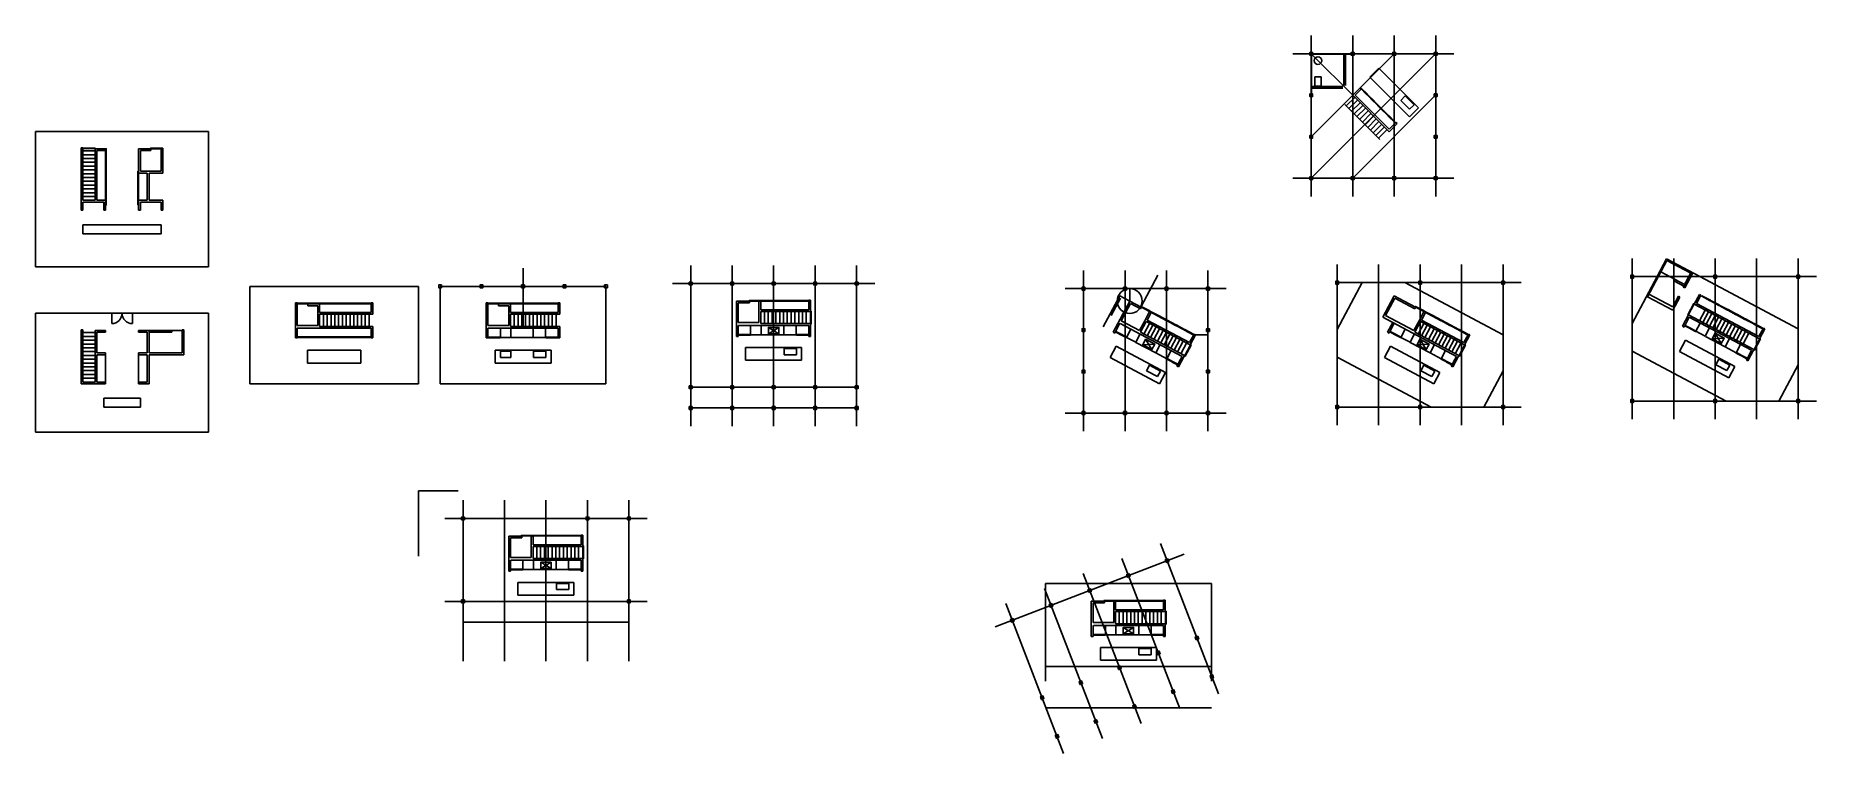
# Model space of a CAD drawing. Header units: inches. Extents: x -132 to 5019, y -1579 to 499.
import ezdxf

# ---------------------------------------------------------------- set-up
doc = ezdxf.new("R2010")
doc.units = ezdxf.units.IN
doc.header["$MEASUREMENT"] = 0
for name, color, linetype in [('door', 141, 'Continuous'), ('edge', 46, 'Continuous'), ('grid', 31, 'Continuous')]:
    doc.layers.add(name, color=color, linetype=linetype)

msp = doc.modelspace()

# ---------------------------------------------------------------- linework, layer by layer
for p, q in [((3558.9, 330), (3558.9, 442)), ((3561.9, 445), (3673.9, 445)), ((3561.9, 210), (3793.9, 442)), ((3561.9, 90), (3913.9, 442)), ((3561.9, 442), (3677.9, 326)), ((3652.4, 445), (3652.4, 354.1)), ((3657.4, 445), (3657.4, 354.1)), ((3567.9, 379.5), (3567.9, 352.5)), ((3586.9, 379.5), (3567.9, 379.5)), ((3586.9, 379.5), (3586.9, 352.5)), ((3753.5, 404.7), (3727.4, 378.5)), ((3727.4, 378.5), (3841.9, 264)), ((3753.5, 404.7), (3868.1, 290.1)), ((3558.9, 351.5), (3649.7, 351.5)), ((3558.9, 346.5), (3649.7, 346.5)), ((3567.9, 352.5), (3586.9, 352.5)), ((3683.9, 319.9), (3659.1, 295.2)), ((3691.7, 312.2), (3666.9, 287.4)), ((3677.9, 326), (3699.1, 347.2)), ((3783.2, 220.6), (3677.9, 326)), ((3913.9, 322), (3681.9, 90)), ((3685, 326), (3702.6, 343.6)), ((3783.2, 227.7), (3685, 326)), ((3702.6, 343.6), (3699.1, 347.2)), ((3829.9, 324.1), (3817.2, 311.3)), ((3817.2, 311.3), (3842.6, 285.9)), ((3855.4, 298.6), (3829.9, 324.1)), ((3756.4, 198), (3655.3, 299.1)), ((3699.5, 304.4), (3674.7, 279.6)), ((3707.2, 296.6), (3682.5, 271.9)), ((3715, 288.8), (3690.3, 264.1)), ((3722.8, 281.1), (3698, 256.3)), ((3730.6, 273.3), (3705.8, 248.5)), ((3738.3, 265.5), (3713.6, 240.7)), ((3746.1, 257.7), (3721.4, 233)), ((3868.1, 290.1), (3841.9, 264)), ((3868.1, 290.1), (3841.9, 264)), ((3855.4, 298.6), (3842.6, 285.9)), ((-132, 221), (-132, -171)), ((0, 221), (-132, 221)), ((0, 221), (368, 221)), ((368, 221), (368, -171)), ((3753.9, 249.9), (3729.2, 225.2)), ((3761.7, 242.2), (3736.9, 217.4)), ((3769.5, 234.4), (3744.7, 209.6)), ((3777.2, 226.6), (3752.5, 201.9)), ((3803, 247.5), (3783.2, 227.7)), ((3783.2, 220.6), (3806.6, 243.9)), ((3803, 247.5), (3806.6, 243.9)), ((0, 173.5), (0, -7)), ((0, 173.5), (5, 173.5)), ((5, 173.5), (5, 22)), ((5, 165), (40, 165)), ((40, 171), (70, 171)), ((40, 171), (40, 166)), ((40, 166), (40, 22)), ((45, 166), (45, 22)), ((45, 166), (70, 166)), ((70, 171), (70, 166)), ((166, 171), (166, 101)), ((231, 171), (166, 171)), ((171, 166), (171, 106)), ((201, 166), (171, 166)), ((201, 171), (201, 166)), ((231, 173), (231, 106)), ((236, 173), (231, 173)), ((236, 173), (236, 101)), ((5, 154), (40, 154)), ((5, 143), (40, 143)), ((5, 132), (40, 132)), ((5, 121), (40, 121)), ((5, 110), (40, 110)), ((171, 106), (231, 106)), ((5, 99), (40, 99)), ((5, 88), (40, 88)), ((5, 77), (40, 77)), ((5, 66), (40, 66)), ((5, 55), (40, 55)), ((166, 101), (191, 101)), ((191, 101), (191, 22)), ((196, 101), (196, 22)), ((196, 101), (236, 101)), ((5, 44), (40, 44)), ((5, 33), (40, 33)), ((5, 22), (40, 22)), ((5, 17), (5, -7)), ((5, 17), (65, 17)), ((45, 22), (70, 22)), ((65, 17), (65, -7)), ((70, -7), (70, 22)), ((166, -7), (166, 22)), ((191, 22), (166, 22)), ((171, 17), (171, -7)), ((231, 17), (171, 17)), ((236, 22), (196, 22)), ((231, 17), (231, -7)), ((236, 22), (236, -7)), ((5, -7), (0, -7)), ((231, -49), (5, -49)), ((5, -49), (5, -75)), ((65, -7), (70, -7)), ((171, -7), (166, -7)), ((231, -7), (236, -7)), ((231, -49), (231, -75)), ((231, -75), (5, -75)), ((4531, -256.9), (4586.9, -151.8)), ((4558.4, -198.9), (4585.6, -147.7)), ((4681.9, -198.9), (4585.6, -147.7)), ((4655.7, -188.4), (4586.9, -151.8)), ((-132, -171), (368, -171)), ((3114.1, -195), (3066.2, -285.1)), ((4637.9, -222), (4569, -185.3)), ((4634.1, -229), (4657.1, -185.8)), ((4638.6, -231.4), (4661.6, -188.1)), ((487.5, -227), (487.5, -509)), ((975.5, -227), (487.5, -227)), ((975.5, -509), (975.5, -227)), ((1037.9, -227), (1037.9, -509)), ((1517.9, -227), (1037.9, -227)), ((1517.9, -509), (1517.9, -227)), ((2242.9, -219), (1762.9, -219)), ((1762.9, -219), (1762.9, -501)), ((2242.9, -501), (2242.9, -219)), ((3004, -254.3), (2956.2, -344.4)), ((3033, -269.7), (3004, -254.3)), ((3033, -269.7), (3033, -233.7)), ((3797.6, -254.3), (3764.7, -316.1)), ((3826.5, -269.7), (3797.6, -254.3)), ((4604.3, -295.8), (4531, -256.9)), ((4603.6, -286.4), (4534.7, -249.8)), ((4603.6, -286.4), (4620.1, -255.5)), ((4609.1, -212.3), (4611.4, -207.9)), ((4635.5, -226.4), (4609.1, -212.3)), ((4624.5, -257.9), (4620.1, -255.5)), ((4638.6, -231.4), (4634.1, -229)), ((4665.6, -278.6), (4680.6, -250.3)), ((4685, -252.7), (4672.3, -276.5)), ((4680.6, -250.3), (4685, -252.7)), ((-132, -304.9), (-132, -648.9)), ((0, -304.9), (-132, -304.9)), ((0, -304.9), (368, -304.9)), ((88, -334.9), (88, -304.9)), ((148, -334.9), (148, -304.9)), ((368, -304.9), (368, -648.9)), ((619.5, -275), (619.5, -376)), ((624.5, -275), (619.5, -275)), ((624.5, -275), (624.5, -340)), ((689.5, -278), (655.2, -278)), ((655.2, -283), (655.2, -278)), ((684.5, -283), (655.2, -283)), ((684.5, -308), (684.5, -283)), ((684.5, -308), (684.5, -340)), ((689.5, -303), (689.5, -278)), ((838.5, -303), (689.5, -303)), ((843.5, -308), (689.5, -308)), ((689.5, -308), (689.5, -343)), ((700.5, -308), (700.5, -343)), ((711.5, -308), (711.5, -343)), ((722.5, -308), (722.5, -343)), ((733.5, -308), (733.5, -343)), ((744.5, -308), (744.5, -343)), ((755.5, -308), (755.5, -343)), ((766.5, -308), (766.5, -343)), ((777.5, -308), (777.5, -343)), ((788.5, -308), (788.5, -343)), ((799.5, -308), (799.5, -343)), ((810.5, -308), (810.5, -343)), ((821.5, -308), (821.5, -343)), ((832.5, -308), (832.5, -343)), ((838.5, -275), (838.5, -303)), ((838.5, -275), (843.5, -275)), ((843.5, -308), (843.5, -275)), ((1171.4, -275), (1171.4, -376)), ((1176.4, -275), (1171.4, -275)), ((1176.4, -275), (1176.4, -340)), ((1241.4, -278), (1207.2, -278)), ((1207.2, -283), (1207.2, -278)), ((1236.4, -283), (1207.2, -283)), ((1236.4, -308), (1236.4, -283)), ((1236.4, -308), (1236.4, -340)), ((1241.4, -303), (1241.4, -278)), ((1379.4, -303), (1241.4, -303)), ((1384.4, -308), (1241.4, -308)), ((1241.4, -308), (1241.4, -343)), ((1252.4, -308), (1252.4, -343)), ((1263.4, -308), (1263.4, -343)), ((1274.4, -308), (1274.4, -343)), ((1285.4, -308), (1285.4, -343)), ((1296.4, -308), (1296.4, -343)), ((1307.4, -308), (1307.4, -343)), ((1318.4, -308), (1318.4, -343)), ((1329.4, -308), (1329.4, -343)), ((1340.4, -308), (1340.4, -343)), ((1351.4, -308), (1351.4, -343)), ((1362.4, -308), (1362.4, -343)), ((1373.4, -308), (1373.4, -343)), ((1379.4, -275), (1379.4, -303)), ((1379.4, -275), (1384.4, -275)), ((1384.4, -308), (1384.4, -275)), ((1895.4, -270), (1895.4, -372)), ((1933.1, -270), (1895.4, -270)), ((1933.1, -275), (1900.4, -275)), ((1900.4, -275), (1900.4, -332)), ((1933.1, -275), (1933.1, -270)), ((1965.4, -270), (1960.4, -270)), ((1960.4, -300), (1960.4, -270)), ((1960.4, -300), (1960.4, -332)), ((1965.4, -295), (1965.4, -270)), ((2104.4, -295), (1965.4, -295)), ((2109.4, -300), (1965.4, -300)), ((1965.4, -300), (1965.4, -335)), ((1976.4, -300), (1976.4, -335)), ((1987.4, -300), (1987.4, -335)), ((1998.4, -300), (1998.4, -335)), ((2009.4, -300), (2009.4, -335)), ((2020.4, -300), (2020.4, -335)), ((2031.4, -300), (2031.4, -335)), ((2042.4, -300), (2042.4, -335)), ((2053.4, -300), (2053.4, -335)), ((2064.4, -300), (2064.4, -335)), ((2075.4, -300), (2075.4, -335)), ((2086.4, -300), (2086.4, -335)), ((2097.4, -300), (2097.4, -335)), ((2104.4, -267), (2104.4, -295)), ((2104.4, -267), (2109.4, -267)), ((2109.4, -300), (2109.4, -267)), ((3006.1, -261.1), (2979.4, -311.4)), ((3033, -269.7), (2985.1, -359.8)), ((3035, -276.5), (3008.3, -326.8)), ((3066.3, -287.4), (3033, -269.7)), ((3063.9, -291.8), (3035, -276.5)), ((3063.9, -291.8), (3066.3, -287.4)), ((3076.3, -326.7), (3090.4, -300.2)), ((3083, -324.6), (3094.8, -302.6)), ((3094.8, -302.6), (3090.4, -300.2)), ((3799.7, -261.1), (3772.9, -311.4)), ((3857.5, -291.8), (3799.7, -261.1)), ((3859.9, -287.4), (3826.5, -269.7)), ((3857.5, -291.8), (3859.9, -287.4)), ((3869.8, -326.7), (3883.9, -300.2)), ((3876.6, -324.6), (3888.3, -302.6)), ((3888.3, -302.6), (3883.9, -300.2)), ((4604.3, -295.8), (4624.5, -257.9)), ((4854.9, -379.3), (4665.6, -278.6)), ((4852.9, -372.5), (4672.3, -276.5)), ((4697.3, -295.5), (4680.9, -326.4)), ((4707, -300.6), (4690.6, -331.5)), ((4716.8, -305.8), (4700.3, -336.7)), ((0, -352.4), (0, -508.9)), ((0, -352.4), (5, -352.4)), ((5, -352.4), (5, -503.9)), ((40, -354.9), (70, -354.9)), ((40, -354.9), (40, -359.9)), ((40, -359.9), (40, -503.9)), ((45, -359.9), (45, -419.9)), ((45, -359.9), (70, -359.9)), ((70, -354.9), (70, -359.9)), ((196, -354.9), (166, -354.9)), ((166, -354.9), (166, -359.9)), ((191, -359.9), (166, -359.9)), ((292, -354.9), (191, -354.9)), ((191, -419.9), (191, -359.9)), ((196, -354.9), (196, -419.9)), ((196, -354.9), (196, -359.9)), ((196, -359.9), (196, -419.9)), ((262, -359.9), (196, -359.9)), ((262, -354.9), (262, -359.9)), ((292, -352.9), (292, -419.9)), ((297, -352.9), (292, -352.9)), ((297, -352.9), (297, -424.9)), ((684.5, -340), (624.5, -340)), ((838.5, -348), (624.5, -348)), ((624.5, -348), (624.5, -376)), ((843.5, -343), (689.5, -343)), ((838.5, -376), (838.5, -348)), ((843.5, -343), (843.5, -376)), ((1236.4, -340), (1176.4, -340)), ((1379.4, -348), (1176.4, -348)), ((1176.4, -348), (1176.4, -376)), ((1384.4, -343), (1241.4, -343)), ((1379.4, -376), (1379.4, -348)), ((1384.4, -343), (1384.4, -376)), ((1960.4, -332), (1900.4, -332)), ((1900.4, -340), (1900.4, -372)), ((2104.4, -340), (1901.4, -340)), ((2109.4, -335), (1965.4, -335)), ((2104.4, -372), (2104.4, -340)), ((2109.4, -335), (2109.4, -372)), ((2985.1, -359.8), (2989.5, -362.1)), ((3004.5, -333.8), (2989.5, -362.1)), ((3184.6, -429.6), (3005.4, -334.3)), ((3061.2, -355), (3008.3, -326.8)), ((3076.3, -326.7), (3061.2, -355)), ((3080.7, -329), (3064.3, -359.9)), ((3191.4, -427.6), (3064.3, -359.9)), ((3090.4, -334.2), (3074, -365.1)), ((3207.8, -396.6), (3080.7, -329)), ((3205.8, -389.9), (3083, -324.6)), ((3100.1, -339.4), (3083.7, -370.3)), ((3109.8, -344.5), (3093.4, -375.4)), ((3119.5, -349.7), (3103.1, -380.6)), ((3129.2, -354.9), (3112.8, -385.8)), ((3139, -360), (3122.5, -390.9)), ((3978.2, -429.6), (3764.7, -316.1)), ((3854.8, -355), (3772.9, -311.4)), ((3793.7, -331.5), (3778.6, -359.8)), ((3778.6, -359.8), (3783, -362.1)), ((3798.1, -333.8), (3783, -362.1)), ((3869.8, -326.7), (3854.8, -355)), ((3874.2, -329), (3857.8, -359.9)), ((3985, -427.6), (3857.8, -359.9)), ((3884, -334.2), (3867.5, -365.1)), ((4001.4, -396.6), (3874.2, -329)), ((3999.3, -389.9), (3876.6, -324.6)), ((3893.7, -339.4), (3877.2, -370.3)), ((3903.4, -344.5), (3886.9, -375.4)), ((3913.1, -349.7), (3896.7, -380.6)), ((3922.8, -354.9), (3906.4, -385.8)), ((3932.5, -360), (3916.1, -390.9)), ((4649.6, -309.7), (4632.2, -342.4)), ((4632.2, -342.4), (4636.6, -344.7)), ((4651.6, -316.5), (4636.6, -344.7)), ((4838.5, -410.2), (4649.6, -309.7)), ((4831.7, -412.2), (4651.6, -316.5)), ((4726.5, -311), (4710, -341.9)), ((4736.2, -316.1), (4719.8, -347)), ((4745.9, -321.3), (4729.5, -352.2)), ((4755.6, -326.5), (4739.2, -357.4)), ((4765.3, -331.6), (4748.9, -362.5)), ((4775, -336.8), (4758.6, -367.7)), ((4784.7, -342), (4768.3, -372.9)), ((4794.5, -347.1), (4778, -378)), ((4804.2, -352.3), (4787.7, -383.2)), ((4813.9, -357.4), (4797.5, -388.3)), ((4866, -347.8), (4852.9, -372.5)), ((4854.9, -379.3), (4870.4, -350.1)), ((4866, -347.8), (4870.4, -350.1)), ((5, -360.9), (40, -360.9)), ((5, -371.9), (40, -371.9)), ((5, -382.9), (40, -382.9)), ((5, -393.9), (40, -393.9)), ((5, -404.9), (40, -404.9)), ((619.5, -376), (624.5, -376)), ((654.5, -412), (654.5, -449)), ((654.5, -412), (808.5, -412)), ((808.5, -412), (808.5, -449)), ((838.5, -376), (843.5, -376)), ((1171.4, -376), (1176.4, -376)), ((1196.9, -412), (1358.9, -412)), ((1196.9, -412), (1196.9, -449)), ((1358.9, -412), (1358.9, -449)), ((1358.9, -412), (1358.9, -449)), ((1379.4, -376), (1384.4, -376)), ((1895.4, -372), (1900.4, -372)), ((1921.9, -404), (2083.9, -404)), ((1921.9, -404), (1921.9, -441)), ((2068.9, -407), (2032.9, -407)), ((2032.9, -407), (2032.9, -425)), ((2068.9, -407), (2068.9, -425)), ((2083.9, -404), (2083.9, -441)), ((2083.9, -404), (2083.9, -441)), ((2104.4, -372), (2109.4, -372)), ((2993.5, -400.4), (2976.1, -433.1)), ((2993.5, -400.4), (3136.5, -476.5)), ((3148.7, -365.2), (3132.2, -396.1)), ((3158.4, -370.4), (3142, -401.3)), ((3168.1, -375.5), (3151.7, -406.4)), ((3177.8, -380.7), (3161.4, -411.6)), ((3187.5, -385.9), (3171.1, -416.8)), ((3197.2, -391), (3180.8, -421.9)), ((3218.9, -365.2), (3205.8, -389.9)), ((3207.8, -396.6), (3223.3, -367.5)), ((3218.9, -365.2), (3223.3, -367.5)), ((3223.3, -367.5), (3259.3, -367.5)), ((3787, -400.4), (3769.6, -433.1)), ((3787, -400.4), (3930, -476.5)), ((3942.2, -365.2), (3925.8, -396.1)), ((3951.9, -370.4), (3935.5, -401.3)), ((3961.7, -375.5), (3945.2, -406.4)), ((3971.4, -380.7), (3954.9, -411.6)), ((3981.1, -385.9), (3964.6, -416.8)), ((3990.8, -391), (3974.4, -421.9)), ((4012.5, -365.2), (3999.3, -389.9)), ((4001.4, -396.6), (4016.9, -367.5)), ((4012.5, -365.2), (4016.9, -367.5)), ((4640.6, -383.1), (4623.2, -415.7)), ((4640.6, -383.1), (4783.6, -459.1)), ((4823.6, -362.6), (4807.2, -393.5)), ((4838.5, -410.2), (4821.1, -442.8)), ((5, -415.9), (40, -415.9)), ((5, -426.9), (40, -426.9)), ((5, -437.9), (40, -437.9)), ((5, -448.9), (40, -448.9)), ((5, -459.9), (40, -459.9)), ((45, -419.9), (70, -419.9)), ((45, -424.9), (70, -424.9)), ((45, -424.9), (45, -503.9)), ((70, -419.9), (70, -424.9)), ((70, -424.9), (70, -503.9)), ((191, -419.9), (166, -419.9)), ((166, -419.9), (166, -424.9)), ((166, -424.9), (166, -508.9)), ((191, -424.9), (166, -424.9)), ((191, -424.9), (191, -503.9)), ((196, -419.9), (292, -419.9)), ((196, -424.9), (196, -508.9)), ((196, -424.9), (297, -424.9)), ((654.5, -449), (808.5, -449)), ((1196.9, -449), (1358.9, -449)), ((1212.4, -415), (1242.4, -415)), ((1212.4, -415), (1212.4, -433)), ((1212.4, -433), (1242.4, -433)), ((1242.4, -415), (1242.4, -433)), ((1343.9, -415), (1307.9, -415)), ((1307.9, -415), (1307.9, -433)), ((1307.9, -433), (1343.9, -433)), ((1343.9, -415), (1343.9, -433)), ((1921.9, -441), (2083.9, -441)), ((2032.9, -425), (2068.9, -425)), ((2976.1, -433.1), (3119.1, -509.2)), ((3090.1, -455.2), (3081.6, -471.1)), ((3121.8, -472.1), (3090.1, -455.2)), ((3169.6, -457.9), (3184.6, -429.6)), ((3169.6, -457.9), (3174, -460.2)), ((3191.4, -427.6), (3174, -460.2)), ((3769.6, -433.1), (3912.7, -509.2)), ((3883.6, -455.2), (3875.2, -471.1)), ((3915.4, -472.1), (3883.6, -455.2)), ((3963.2, -457.9), (3978.2, -429.6)), ((3963.2, -457.9), (3967.6, -460.2)), ((3985, -427.6), (3967.6, -460.2)), ((4623.2, -415.7), (4766.2, -491.8)), ((4737.2, -437.8), (4728.7, -453.7)), ((4728.7, -453.7), (4760.5, -470.6)), ((4769, -454.7), (4737.2, -437.8)), ((4769, -454.7), (4760.5, -470.6)), ((4783.6, -459.1), (4766.2, -491.8)), ((4783.6, -459.1), (4766.2, -491.8)), ((4816.7, -440.5), (4831.7, -412.2)), ((4816.7, -440.5), (4821.1, -442.8)), ((5, -508.9), (0, -508.9)), ((5, -470.9), (40, -470.9)), ((5, -481.9), (40, -481.9)), ((5, -492.9), (40, -492.9)), ((5, -503.9), (40, -503.9)), ((5, -508.9), (5, -508.9)), ((5, -508.9), (40, -508.9)), ((40, -508.9), (40, -508.9)), ((40, -508.9), (45, -508.9)), ((45, -503.9), (45, -503.9)), ((45, -503.9), (70, -503.9)), ((45, -508.9), (70, -508.9)), ((70, -503.9), (70, -508.9)), ((191, -503.9), (166, -503.9)), ((196, -508.9), (166, -508.9)), ((975.5, -509), (487.5, -509)), ((1517.9, -509), (1037.9, -509)), ((3081.6, -471.1), (3113.4, -488)), ((3121.8, -472.1), (3113.4, -488)), ((3136.5, -476.5), (3119.1, -509.2)), ((3136.5, -476.5), (3119.1, -509.2)), ((3875.2, -471.1), (3906.9, -488)), ((3915.4, -472.1), (3906.9, -488)), ((3930, -476.5), (3912.7, -509.2)), ((3930, -476.5), (3912.7, -509.2)), ((171, -550.9), (65, -550.9)), ((65, -550.9), (65, -576.9)), ((171, -550.9), (171, -576.9)), ((2242.9, -519), (1762.9, -519)), ((171, -576.9), (65, -576.9)), ((2242.9, -579), (1762.9, -579)), ((-132, -648.9), (368, -648.9)), ((1090.7, -818.4), (975.9, -818.4)), ((975.9, -818.4), (975.9, -1008.4)), ((1104.3, -898.7), (1104.3, -1180.7)), ((1584.3, -898.7), (1104.3, -898.7)), ((1584.3, -1180.7), (1584.3, -898.7)), ((1274.5, -949.7), (1236.8, -949.7)), ((1236.8, -949.7), (1236.8, -1051.7)), ((1274.5, -954.7), (1241.8, -954.7)), ((1241.8, -954.7), (1241.8, -1011.7)), ((1274.5, -954.7), (1274.5, -949.7)), ((1301.8, -979.7), (1301.8, -949.7)), ((1306.8, -949.7), (1301.8, -949.7)), ((1306.8, -974.7), (1306.8, -949.7)), ((1445.8, -974.7), (1306.8, -974.7)), ((1445.8, -946.7), (1445.8, -974.7)), ((1445.8, -946.7), (1450.8, -946.7)), ((1450.8, -979.7), (1450.8, -946.7)), ((1301.8, -1011.7), (1241.8, -1011.7)), ((1241.8, -1019.7), (1241.8, -1051.7)), ((1445.8, -1019.7), (1242.8, -1019.7)), ((1301.8, -979.7), (1301.8, -1011.7)), ((1306.8, -979.7), (1306.8, -1014.7)), ((1450.8, -979.7), (1306.8, -979.7)), ((1450.8, -1014.7), (1306.8, -1014.7)), ((1317.8, -979.7), (1317.8, -1014.7)), ((1328.8, -979.7), (1328.8, -1014.7)), ((1339.8, -979.7), (1339.8, -1014.7)), ((1350.8, -979.7), (1350.8, -1014.7)), ((1361.8, -979.7), (1361.8, -1014.7)), ((1372.8, -979.7), (1372.8, -1014.7)), ((1383.8, -979.7), (1383.8, -1014.7)), ((1394.8, -979.7), (1394.8, -1014.7)), ((1405.8, -979.7), (1405.8, -1014.7)), ((1416.8, -979.7), (1416.8, -1014.7)), ((1427.8, -979.7), (1427.8, -1014.7)), ((1438.8, -979.7), (1438.8, -1014.7)), ((1445.8, -1051.7), (1445.8, -1019.7)), ((1450.8, -1014.7), (1450.8, -1051.7)), ((1236.8, -1051.7), (1241.8, -1051.7)), ((1445.8, -1051.7), (1450.8, -1051.7)), ((1263.3, -1083.7), (1425.3, -1083.7)), ((1263.3, -1083.7), (1263.3, -1120.7)), ((1263.3, -1120.7), (1425.3, -1120.7)), ((1410.3, -1086.7), (1374.3, -1086.7)), ((1374.3, -1086.7), (1374.3, -1104.7)), ((1374.3, -1104.7), (1410.3, -1104.7)), ((1410.3, -1086.7), (1410.3, -1104.7)), ((1425.3, -1083.7), (1425.3, -1120.7)), ((1425.3, -1083.7), (1425.3, -1120.7)), ((2789.3, -1087.3), (2789.3, -1369.3)), ((3269.3, -1087.3), (2789.3, -1087.3)), ((3269.3, -1369.3), (3269.3, -1087.3)), ((2959.6, -1138.3), (2921.8, -1138.3)), ((2921.8, -1138.3), (2921.8, -1240.3)), ((2959.6, -1143.3), (2926.8, -1143.3)), ((2926.8, -1143.3), (2926.8, -1200.3)), ((2959.6, -1143.3), (2959.6, -1138.3)), ((2986.8, -1168.3), (2986.8, -1138.3)), ((2991.8, -1138.3), (2986.8, -1138.3)), ((2986.8, -1168.3), (2986.8, -1200.3)), ((2991.8, -1163.3), (2991.8, -1138.3)), ((3130.8, -1163.3), (2991.8, -1163.3)), ((2991.8, -1168.3), (2991.8, -1203.3)), ((3135.8, -1168.3), (2991.8, -1168.3)), ((3002.8, -1168.3), (3002.8, -1203.3)), ((3013.8, -1168.3), (3013.8, -1203.3)), ((3024.8, -1168.3), (3024.8, -1203.3)), ((3035.8, -1168.3), (3035.8, -1203.3)), ((3046.8, -1168.3), (3046.8, -1203.3)), ((3057.8, -1168.3), (3057.8, -1203.3)), ((3068.8, -1168.3), (3068.8, -1203.3)), ((3079.8, -1168.3), (3079.8, -1203.3)), ((3090.8, -1168.3), (3090.8, -1203.3)), ((3101.8, -1168.3), (3101.8, -1203.3)), ((3112.8, -1168.3), (3112.8, -1203.3)), ((3123.8, -1168.3), (3123.8, -1203.3)), ((3130.8, -1135.3), (3130.8, -1163.3)), ((3130.8, -1135.3), (3135.8, -1135.3)), ((3135.8, -1168.3), (3135.8, -1135.3)), ((1584.3, -1198.7), (1104.3, -1198.7)), ((2986.8, -1200.3), (2926.8, -1200.3)), ((2926.8, -1208.3), (2926.8, -1240.3)), ((3130.8, -1208.3), (2927.8, -1208.3)), ((3135.8, -1203.3), (2991.8, -1203.3)), ((3130.8, -1240.3), (3130.8, -1208.3)), ((3135.8, -1203.3), (3135.8, -1240.3)), ((2921.8, -1240.3), (2926.8, -1240.3)), ((2948.3, -1272.3), (3110.3, -1272.3)), ((2948.3, -1272.3), (2948.3, -1309.3)), ((3095.3, -1275.3), (3059.3, -1275.3)), ((3059.3, -1275.3), (3059.3, -1293.3)), ((3095.3, -1275.3), (3095.3, -1293.3)), ((3110.3, -1272.3), (3110.3, -1309.3)), ((3110.3, -1272.3), (3110.3, -1309.3)), ((3130.8, -1240.3), (3135.8, -1240.3)), ((3269.3, -1327.3), (2789.3, -1327.3)), ((2948.3, -1309.3), (3110.3, -1309.3)), ((3059.3, -1293.3), (3095.3, -1293.3)), ((3269.3, -1447.3), (2789.3, -1447.3))]:
    msp.add_line(p, q)
for centre, radius in [((3577.4, 426.5), 11), ((3033, -269.7), 36)]:
    msp.add_circle(centre, radius)
for centre, start, end in [((88, -304.9), 270, 0), ((148, -304.9), 180, 270)]:
    msp.add_arc(centre, 30, start, end)
at = {"layer": 'door'}
for p, q in [((1212.4, -348), (1212.4, -375)), ((1242.4, -348), (1242.4, -375)), ((1307.4, -348), (1307.4, -375)), ((1343.4, -348), (1343.4, -375)), ((1936.4, -340), (1936.4, -367)), ((1966.4, -340), (1966.4, -367)), ((2032.4, -340), (2032.4, -367)), ((2068.4, -340), (2068.4, -367)), ((3036.3, -350.7), (3023.6, -374.6)), ((3829.9, -350.7), (3817.2, -374.6)), ((4683.4, -333.4), (4670.7, -357.2)), ((4697.2, -371.3), (4670.7, -357.2)), ((4709.9, -347.5), (4697.2, -371.3)), ((1242.4, -375), (1212.4, -375)), ((1242.4, -375), (1307.4, -375)), ((1307.4, -375), (1343.4, -375)), ((1966.4, -367), (1936.4, -367)), ((1967.4, -367), (2032.4, -367)), ((2032.4, -367), (2068.4, -367)), ((3050.1, -388.7), (3023.6, -374.6)), ((3062.8, -364.8), (3050.1, -388.7)), ((3051, -389.1), (3108.4, -419.7)), ((3121.1, -395.8), (3108.4, -419.7)), ((3843.7, -388.7), (3817.2, -374.6)), ((3856.3, -364.8), (3843.7, -388.7)), ((3844.6, -389.1), (3901.9, -419.7)), ((3914.6, -395.8), (3901.9, -419.7)), ((4698.1, -371.8), (4755.5, -402.3)), ((4768.2, -378.4), (4755.5, -402.3)), ((4755.5, -402.3), (4787.3, -419.2)), ((4800, -395.3), (4787.3, -419.2)), ((3108.4, -419.7), (3140.2, -436.6)), ((3152.9, -412.7), (3140.2, -436.6)), ((3901.9, -419.7), (3933.7, -436.6)), ((3946.4, -412.7), (3933.7, -436.6)), ((1277.8, -1019.7), (1277.8, -1046.7)), ((1307.8, -1019.7), (1307.8, -1046.7)), ((1373.8, -1019.7), (1373.8, -1046.7)), ((1409.8, -1019.7), (1409.8, -1046.7)), ((1307.8, -1046.7), (1277.8, -1046.7)), ((1308.8, -1046.7), (1373.8, -1046.7)), ((1373.8, -1046.7), (1409.8, -1046.7)), ((2962.8, -1208.3), (2962.8, -1235.3)), ((2992.8, -1235.3), (2962.8, -1235.3)), ((2992.8, -1208.3), (2992.8, -1235.3)), ((2993.8, -1235.3), (3058.8, -1235.3)), ((3058.8, -1208.3), (3058.8, -1235.3)), ((3058.8, -1235.3), (3094.8, -1235.3)), ((3094.8, -1208.3), (3094.8, -1235.3))]:
    msp.add_line(p, q, dxfattribs=at)
for points in [[(3720.3, 328.8), (3700.5, 348.6), (3699.3, 347.3), (3719.1, 327.5)], [(3740.5, 308.6), (3720.7, 328.4), (3719.4, 327.2), (3739.2, 307.4)], [(3760.6, 288.5), (3740.8, 308.3), (3739.6, 307), (3759.4, 287.2)], [(3780.8, 268.3), (3761, 288.1), (3759.7, 286.9), (3779.5, 267.1)], [(3801.6, 247.5), (3781.1, 268), (3779.9, 266.7), (3800.4, 246.2)], [(6, 171.5), (39.5, 171.5), (39.5, 173.2), (6, 173.2)], [(70.5, 171), (70.5, 139), (72.2, 139), (72.2, 171)], [(230.5, 171.2), (200.5, 171.2), (200.5, 173), (230.5, 173)], [(70.5, 138.5), (70.5, 106.5), (72.2, 106.5), (72.2, 138.5)], [(70.5, 106), (70.5, 74), (72.2, 74), (72.2, 106)], [(165.5, 106), (165.5, 74), (163.8, 74), (163.8, 106)], [(70.5, 73), (70.5, 41), (72.2, 41), (72.2, 73)], [(165.5, 73), (165.5, 41), (163.8, 41), (163.8, 73)], [(70.5, 40.5), (70.5, 8.5), (72.2, 8.5), (72.2, 40.5)], [(165.5, 40.5), (165.5, 8.5), (163.8, 8.5), (163.8, 40.5)], [(4712.9, -267.5), (4688.2, -254.4), (4687.4, -255.9), (4712.1, -269.1)], [(655, -276), (625, -276), (625, -277.8), (655, -277.8)], [(685.5, -276), (655.5, -276), (655.5, -277.8), (685.5, -277.8)], [(716, -276), (686, -276), (686, -277.8), (716, -277.8)], [(746.5, -276), (716.5, -276), (716.5, -277.8), (746.5, -277.8)], [(777, -276), (747, -276), (747, -277.8), (777, -277.8)], [(807.5, -276), (777.5, -276), (777.5, -277.8), (807.5, -277.8)], [(838, -276), (808, -276), (808, -277.8), (838, -277.8)], [(1206.9, -276), (1176.9, -276), (1176.9, -277.8), (1206.9, -277.8)], [(1237.4, -276), (1207.4, -276), (1207.4, -277.8), (1237.4, -277.8)], [(1267.9, -276), (1237.9, -276), (1237.9, -277.8), (1267.9, -277.8)], [(1298.4, -276), (1268.4, -276), (1268.4, -277.8), (1298.4, -277.8)], [(1328.9, -276), (1298.9, -276), (1298.9, -277.8), (1328.9, -277.8)], [(1359.4, -276), (1329.4, -276), (1329.4, -277.8), (1359.4, -277.8)], [(1378.9, -276), (1359.9, -276), (1359.9, -277.8), (1378.9, -277.8)], [(1959.9, -268), (1931.9, -268), (1931.9, -269.8), (1959.9, -269.8)], [(1988.4, -268), (1960.4, -268), (1960.4, -269.8), (1988.4, -269.8)], [(2016.9, -268), (1988.9, -268), (1988.9, -269.8), (2016.9, -269.8)], [(2045.4, -268), (2017.4, -268), (2017.4, -269.8), (2045.4, -269.8)], [(2073.9, -268), (2045.9, -268), (2045.9, -269.8), (2073.9, -269.8)], [(2103.4, -268), (2074.4, -268), (2074.4, -269.8), (2103.4, -269.8)], [(2111.6, -336), (2111.6, -299), (2109.9, -299), (2109.9, -336)], [(3090.9, -298.2), (3066.2, -285.1), (3065.4, -286.6), (3090.1, -299.8)], [(3116, -311.6), (3091.3, -298.4), (3090.5, -300), (3115.2, -313.1)], [(3884.5, -298.2), (3859.7, -285.1), (3858.9, -286.6), (3883.6, -299.8)], [(3909.6, -311.6), (3884.9, -298.4), (3884, -300), (3908.8, -313.1)], [(4647.1, -309.5), (4664.5, -276.9), (4666, -277.7), (4648.7, -310.4)], [(4738, -280.9), (4713.3, -267.7), (4712.5, -269.3), (4737.2, -282.4)], [(4763.1, -294.2), (4738.4, -281.1), (4737.6, -282.6), (4762.3, -295.8)], [(4788.3, -307.6), (4763.6, -294.4), (4762.7, -296), (4787.5, -309.1)], [(4813.5, -321), (4788.7, -307.8), (4787.9, -309.4), (4812.6, -322.5)], [(2991.8, -358.8), (3007, -366.9), (3007.9, -365.4), (2992.6, -357.3)], [(3141.2, -325), (3116.5, -311.8), (3115.6, -313.4), (3140.4, -326.5)], [(3166.3, -338.3), (3141.6, -325.2), (3140.8, -326.7), (3165.5, -339.9)], [(3191.5, -351.7), (3166.8, -338.6), (3166, -340.1), (3190.7, -353.3)], [(3217.6, -365.6), (3192, -352), (3191.1, -353.5), (3216.7, -367.1)], [(3785.4, -358.8), (3800.6, -366.9), (3801.4, -365.4), (3786.2, -357.3)], [(3934.7, -325), (3910, -311.8), (3909.2, -313.4), (3933.9, -326.5)], [(3959.9, -338.3), (3935.2, -325.2), (3934.4, -326.7), (3959.1, -339.9)], [(3985.1, -351.7), (3960.3, -338.6), (3959.5, -340.1), (3984.2, -353.3)], [(4011.1, -365.6), (3985.5, -352), (3984.7, -353.5), (4010.3, -367.1)], [(4638.9, -341.4), (4654.2, -349.5), (4655, -348), (4639.7, -339.9)], [(4654.6, -349.8), (4669.8, -357.9), (4670.6, -356.3), (4655.4, -348.2)], [(4838.6, -334.4), (4813.9, -321.2), (4813.1, -322.8), (4837.8, -335.9)], [(4864.7, -348.2), (4839.1, -334.6), (4838.2, -336.1), (4863.8, -349.7)], [(655, -375), (625, -375), (625, -373.3), (655, -373.3)], [(685.5, -375), (655.5, -375), (655.5, -373.3), (685.5, -373.3)], [(716, -375), (686, -375), (686, -373.3), (716, -373.3)], [(746.5, -375), (716.5, -375), (716.5, -373.3), (746.5, -373.3)], [(777, -375), (747, -375), (747, -373.3), (777, -373.3)], [(807.5, -375), (777.5, -375), (777.5, -373.3), (807.5, -373.3)], [(838, -375), (808, -375), (808, -373.3), (838, -373.3)], [(1176.9, -376), (1194.2, -376), (1194.2, -374.3), (1176.9, -374.3)], [(1194.7, -376), (1211.9, -376), (1211.9, -374.3), (1194.7, -374.3)], [(1361.2, -376), (1343.9, -376), (1343.9, -374.3), (1361.2, -374.3)], [(1378.9, -376), (1361.7, -376), (1361.7, -374.3), (1378.9, -374.3)], [(1900.9, -368), (1918.1, -368), (1918.1, -366.2), (1900.9, -366.2)], [(1918.6, -368), (1935.9, -368), (1935.9, -366.2), (1918.6, -366.2)], [(2086.1, -368), (2068.9, -368), (2068.9, -366.2), (2086.1, -366.2)], [(2103.9, -368), (2086.6, -368), (2086.6, -366.2), (2103.9, -366.2)], [(3007.5, -367.1), (3022.7, -375.2), (3023.5, -373.7), (3008.3, -365.6)], [(3192.9, -429.5), (3210.3, -396.8), (3208.7, -396), (3191.4, -428.7)], [(3801, -367.1), (3816.3, -375.2), (3817.1, -373.7), (3801.9, -365.6)], [(3986.5, -429.5), (4003.8, -396.8), (4002.3, -396), (3984.9, -428.7)], [(4840, -412.1), (4857.4, -379.4), (4855.9, -378.6), (4838.5, -411.3)], [(3155.4, -445.8), (3140.1, -437.7), (3141, -436.1), (3156.2, -444.2)], [(3171.1, -454.1), (3155.8, -446), (3156.6, -444.5), (3171.9, -452.6)], [(3948.9, -445.8), (3933.7, -437.7), (3934.5, -436.1), (3949.8, -444.2)], [(3964.6, -454.1), (3949.4, -446), (3950.2, -444.5), (3965.4, -452.6)], [(4802.5, -428.4), (4787.3, -420.3), (4788.1, -418.8), (4803.3, -426.9)], [(4818.2, -436.7), (4802.9, -428.6), (4803.8, -427.1), (4819, -435.2)], [(1301.4, -947.7), (1273.4, -947.7), (1273.4, -949.4), (1301.4, -949.4)], [(1329.8, -947.7), (1301.8, -947.7), (1301.8, -949.4), (1329.8, -949.4)], [(1358.3, -947.7), (1330.3, -947.7), (1330.3, -949.4), (1358.3, -949.4)], [(1386.8, -947.7), (1358.8, -947.7), (1358.8, -949.4), (1386.8, -949.4)], [(1415.3, -947.7), (1387.3, -947.7), (1387.3, -949.4), (1415.3, -949.4)], [(1444.8, -947.7), (1415.8, -947.7), (1415.8, -949.4), (1444.8, -949.4)], [(1453, -1015.7), (1453, -978.7), (1451.3, -978.7), (1451.3, -1015.7)], [(1242.3, -1047.7), (1259.5, -1047.7), (1259.5, -1045.9), (1242.3, -1045.9)], [(1260, -1047.7), (1277.3, -1047.7), (1277.3, -1045.9), (1260, -1045.9)], [(1427.5, -1047.7), (1410.3, -1047.7), (1410.3, -1045.9), (1427.5, -1045.9)], [(1445.3, -1047.7), (1428, -1047.7), (1428, -1045.9), (1445.3, -1045.9)], [(2986.4, -1136.3), (2958.4, -1136.3), (2958.4, -1138.1), (2986.4, -1138.1)], [(3014.8, -1136.3), (2986.8, -1136.3), (2986.8, -1138.1), (3014.8, -1138.1)], [(3043.3, -1136.3), (3015.3, -1136.3), (3015.3, -1138.1), (3043.3, -1138.1)], [(3071.8, -1136.3), (3043.8, -1136.3), (3043.8, -1138.1), (3071.8, -1138.1)], [(3100.3, -1136.3), (3072.3, -1136.3), (3072.3, -1138.1), (3100.3, -1138.1)], [(3129.8, -1136.3), (3100.8, -1136.3), (3100.8, -1138.1), (3129.8, -1138.1)], [(3138.1, -1204.3), (3138.1, -1167.3), (3136.3, -1167.3), (3136.3, -1204.3)], [(2927.3, -1236.3), (2944.6, -1236.3), (2944.6, -1234.6), (2927.3, -1234.6)], [(2945.1, -1236.3), (2962.3, -1236.3), (2962.3, -1234.6), (2945.1, -1234.6)], [(3112.6, -1236.3), (3095.3, -1236.3), (3095.3, -1234.6), (3112.6, -1234.6)], [(3130.3, -1236.3), (3113.1, -1236.3), (3113.1, -1234.6), (3130.3, -1234.6)]]:
    msp.add_lwpolyline(points, close=True, dxfattribs=at)
for points in [[(1987.9, -346), (1987.9, -364), (2017.9, -364), (2017.9, -346), (1987.9, -346), (2017.9, -364), (1987.9, -364), (2017.9, -346)], [(3079, -380.2), (3070.5, -396.1), (3097, -410.2), (3105.4, -394.3), (3079, -380.2), (3097, -410.2), (3070.5, -396.1), (3105.4, -394.3)], [(3872.5, -380.2), (3864.1, -396.1), (3890.6, -410.2), (3899, -394.3), (3872.5, -380.2), (3890.6, -410.2), (3864.1, -396.1), (3899, -394.3)], [(4726.1, -362.8), (4717.6, -378.7), (4744.1, -392.8), (4752.6, -376.9), (4726.1, -362.8), (4744.1, -392.8), (4717.6, -378.7), (4752.6, -376.9)], [(1329.3, -1025.7), (1329.3, -1043.7), (1359.3, -1043.7), (1359.3, -1025.7), (1329.3, -1025.7), (1359.3, -1043.7), (1329.3, -1043.7), (1359.3, -1025.7)], [(3014.3, -1214.3), (3014.3, -1232.3), (3044.3, -1232.3), (3044.3, -1214.3), (3014.3, -1214.3), (3044.3, -1232.3), (3014.3, -1232.3), (3044.3, -1214.3)]]:
    msp.add_lwpolyline(points, dxfattribs=at)
at = {"layer": 'edge'}
for points in [[(4558.4, -198.9), (4486.4, -334.3), (4486.4, -414.4), (4758.3, -558.9), (4910.6, -558.9), (4966.4, -453.9), (4966.4, -350.2), (4681.9, -198.9), (4558.4, -198.9)], [(3704.8, -216.3), (3632.9, -351.6), (3632.9, -431.8), (3904.8, -576.3), (4057.1, -576.3), (4112.9, -471.3), (4112.9, -367.6), (3828.4, -216.3), (3704.8, -216.3)]]:
    msp.add_lwpolyline(points, dxfattribs=at)
at = {"layer": 'grid'}
for p, q in [((3557.9, 33.2), (3557.9, 498.7)), ((3677.9, 33.2), (3677.9, 498.7)), ((3797.9, 33.2), (3797.9, 498.7)), ((3917.9, 33.2), (3917.9, 498.7)), ((3970.6, 446), (3505.1, 446)), ((3970.6, 86), (3505.1, 86)), ((4486.4, -611.7), (4486.4, -146.2)), ((4606.4, -611.7), (4606.4, -146.2)), ((4726.4, -611.7), (4726.4, -146.2)), ((4846.4, -611.7), (4846.4, -146.2)), ((4966.4, -611.7), (4966.4, -146.2)), ((1277.9, -348), (1277.9, -174.3)), ((1762.9, -631.7), (1762.9, -166.3)), ((1882.9, -631.7), (1882.9, -166.3)), ((2002.9, -631.7), (2002.9, -166.3)), ((2122.9, -631.7), (2122.9, -166.3)), ((2242.9, -631.7), (2242.9, -166.3)), ((2899.3, -646.4), (2899.3, -180.9)), ((3019.3, -646.4), (3019.3, -180.9)), ((3139.3, -646.4), (3139.3, -180.9)), ((3259.3, -646.4), (3259.3, -180.9)), ((3632.9, -629.1), (3632.9, -163.6)), ((3752.9, -629.1), (3752.9, -163.6)), ((3872.9, -629.1), (3872.9, -163.6)), ((3992.9, -629.1), (3992.9, -163.6)), ((4112.9, -629.1), (4112.9, -163.6)), ((5019.2, -198.9), (4486.4, -198.9)), ((2295.6, -219), (1710.1, -219)), ((3312.1, -233.7), (2846.6, -233.7)), ((4165.6, -216.3), (3632.9, -216.3)), ((1758.9, -515), (1766.9, -523)), ((5019.2, -558.9), (4486.4, -558.9)), ((3312.1, -593.7), (2846.6, -593.7)), ((4165.6, -576.3), (3632.9, -576.3)), ((1104.3, -1311.4), (1104.3, -845.9)), ((1224.3, -1311.4), (1224.3, -845.9)), ((1344.3, -1311.4), (1344.3, -845.9)), ((1464.3, -1311.4), (1464.3, -845.9)), ((1584.3, -1311.4), (1584.3, -845.9)), ((1637, -898.7), (1051.5, -898.7)), ((3289.6, -1405.9), (3121.9, -971.6)), ((3190.1, -1001.8), (2643.9, -1212.8)), ((3177.6, -1449.1), (3009.9, -1014.9)), ((3065.7, -1492.3), (2898, -1058.1)), ((2953.8, -1535.6), (2786.1, -1101.3)), ((1637, -1138.7), (1051.5, -1138.7)), ((1100.3, -1134.7), (1108.3, -1142.7)), ((2841.8, -1578.8), (2674.1, -1144.5)), ((2774.4, -1415.3), (2784.7, -1419.9))]:
    msp.add_line(p, q, dxfattribs=at)
for points in [[(3553.9, 446), (3553.9, 442), (3561.9, 442), (3561.9, 450), (3553.9, 450), (3553.9, 446)], [(3673.9, 446), (3673.9, 442), (3681.9, 442), (3681.9, 450), (3673.9, 450), (3673.9, 446)], [(3793.9, 446), (3793.9, 442), (3801.9, 442), (3801.9, 450), (3793.9, 450), (3793.9, 446)], [(3913.9, 446), (3913.9, 442), (3921.9, 442), (3921.9, 450), (3913.9, 450), (3913.9, 446)], [(3553.9, 326), (3553.9, 322), (3561.9, 322), (3561.9, 330), (3553.9, 330), (3553.9, 326)], [(3553.9, 326), (3553.9, 322), (3561.9, 322), (3561.9, 330), (3553.9, 330), (3553.9, 326)], [(3913.9, 326), (3913.9, 322), (3921.9, 322), (3921.9, 330), (3913.9, 330), (3913.9, 326)], [(3913.9, 326), (3913.9, 322), (3921.9, 322), (3921.9, 330), (3913.9, 330), (3913.9, 326)], [(3553.9, 206), (3553.9, 202), (3561.9, 202), (3561.9, 210), (3553.9, 210), (3553.9, 206)], [(3553.9, 206), (3553.9, 202), (3561.9, 202), (3561.9, 210), (3553.9, 210), (3553.9, 206)], [(3913.9, 206), (3913.9, 202), (3921.9, 202), (3921.9, 210), (3913.9, 210), (3913.9, 206)], [(3913.9, 206), (3913.9, 202), (3921.9, 202), (3921.9, 210), (3913.9, 210), (3913.9, 206)], [(3553.9, 86), (3553.9, 82), (3561.9, 82), (3561.9, 90), (3553.9, 90), (3553.9, 86)], [(3673.9, 86), (3673.9, 82), (3681.9, 82), (3681.9, 90), (3673.9, 90), (3673.9, 86)], [(3793.9, 86), (3793.9, 82), (3801.9, 82), (3801.9, 90), (3793.9, 90), (3793.9, 86)], [(3913.9, 86), (3913.9, 82), (3921.9, 82), (3921.9, 90), (3913.9, 90), (3913.9, 86)], [(4482.4, -198.9), (4482.4, -202.9), (4490.4, -202.9), (4490.4, -194.9), (4482.4, -194.9), (4482.4, -198.9)], [(4722.4, -198.9), (4722.4, -202.9), (4730.4, -202.9), (4730.4, -194.9), (4722.4, -194.9), (4722.4, -198.9)], [(4962.4, -198.9), (4962.4, -202.9), (4970.4, -202.9), (4970.4, -194.9), (4962.4, -194.9), (4962.4, -198.9)], [(1033.9, -227), (1033.9, -231), (1041.9, -231), (1041.9, -223), (1033.9, -223), (1033.9, -227)], [(1153.9, -227), (1153.9, -231), (1161.9, -231), (1161.9, -223), (1153.9, -223), (1153.9, -227)], [(1273.9, -227), (1273.9, -231), (1281.9, -231), (1281.9, -223), (1273.9, -223), (1273.9, -227)], [(1393.9, -227), (1393.9, -231), (1401.9, -231), (1401.9, -223), (1393.9, -223), (1393.9, -227)], [(1513.9, -227), (1513.9, -231), (1521.9, -231), (1521.9, -223), (1513.9, -223), (1513.9, -227)], [(1758.9, -219), (1758.9, -223), (1766.9, -223), (1766.9, -215), (1758.9, -215), (1758.9, -219)], [(1878.9, -219), (1878.9, -223), (1886.9, -223), (1886.9, -215), (1878.9, -215), (1878.9, -219)], [(1998.9, -219), (1998.9, -223), (2006.9, -223), (2006.9, -215), (1998.9, -215), (1998.9, -219)], [(2118.9, -219), (2118.9, -223), (2126.9, -223), (2126.9, -215), (2118.9, -215), (2118.9, -219)], [(2238.9, -219), (2238.9, -223), (2246.9, -223), (2246.9, -215), (2238.9, -215), (2238.9, -219)], [(2895.3, -233.7), (2895.3, -237.7), (2903.3, -237.7), (2903.3, -229.7), (2895.3, -229.7), (2895.3, -233.7)], [(3015.3, -233.7), (3015.3, -237.7), (3023.3, -237.7), (3023.3, -229.7), (3015.3, -229.7), (3015.3, -233.7)], [(3135.3, -233.7), (3135.3, -237.7), (3143.3, -237.7), (3143.3, -229.7), (3135.3, -229.7), (3135.3, -233.7)], [(3255.3, -233.7), (3255.3, -237.7), (3263.3, -237.7), (3263.3, -229.7), (3255.3, -229.7), (3255.3, -233.7)], [(3628.9, -216.3), (3628.9, -220.3), (3636.9, -220.3), (3636.9, -212.3), (3628.9, -212.3), (3628.9, -216.3)], [(3868.9, -216.3), (3868.9, -220.3), (3876.9, -220.3), (3876.9, -212.3), (3868.9, -212.3), (3868.9, -216.3)], [(4108.9, -216.3), (4108.9, -220.3), (4116.9, -220.3), (4116.9, -212.3), (4108.9, -212.3), (4108.9, -216.3)], [(2895.3, -353.7), (2895.3, -357.7), (2903.3, -357.7), (2903.3, -349.7), (2895.3, -349.7), (2895.3, -353.7)], [(2895.3, -353.7), (2895.3, -357.7), (2903.3, -357.7), (2903.3, -349.7), (2895.3, -349.7), (2895.3, -353.7)], [(3255.3, -353.7), (3255.3, -357.7), (3263.3, -357.7), (3263.3, -349.7), (3255.3, -349.7), (3255.3, -353.7)], [(3255.3, -353.7), (3255.3, -357.7), (3263.3, -357.7), (3263.3, -349.7), (3255.3, -349.7), (3255.3, -353.7)], [(1758.9, -519), (1758.9, -523), (1766.9, -523), (1766.9, -515), (1758.9, -515), (1758.9, -519)], [(1758.9, -519), (1758.9, -523), (1766.9, -523), (1766.9, -515), (1758.9, -515), (1758.9, -519)], [(1878.9, -519), (1878.9, -523), (1886.9, -523), (1886.9, -515), (1878.9, -515), (1878.9, -519)], [(1878.9, -519), (1878.9, -523), (1886.9, -523), (1886.9, -515), (1878.9, -515), (1878.9, -519)], [(1998.9, -519), (1998.9, -523), (2006.9, -523), (2006.9, -515), (1998.9, -515), (1998.9, -519)], [(1998.9, -519), (1998.9, -523), (2006.9, -523), (2006.9, -515), (1998.9, -515), (1998.9, -519)], [(2118.9, -519), (2118.9, -523), (2126.9, -523), (2126.9, -515), (2118.9, -515), (2118.9, -519)], [(2118.9, -519), (2118.9, -523), (2126.9, -523), (2126.9, -515), (2118.9, -515), (2118.9, -519)], [(2238.9, -519), (2238.9, -523), (2246.9, -523), (2246.9, -515), (2238.9, -515), (2238.9, -519)], [(2238.9, -519), (2238.9, -523), (2246.9, -523), (2246.9, -515), (2238.9, -515), (2238.9, -519)], [(2895.3, -473.7), (2895.3, -477.7), (2903.3, -477.7), (2903.3, -469.7), (2895.3, -469.7), (2895.3, -473.7)], [(2895.3, -473.7), (2895.3, -477.7), (2903.3, -477.7), (2903.3, -469.7), (2895.3, -469.7), (2895.3, -473.7)], [(3255.3, -473.7), (3255.3, -477.7), (3263.3, -477.7), (3263.3, -469.7), (3255.3, -469.7), (3255.3, -473.7)], [(3255.3, -473.7), (3255.3, -477.7), (3263.3, -477.7), (3263.3, -469.7), (3255.3, -469.7), (3255.3, -473.7)], [(4482.4, -558.9), (4482.4, -562.9), (4490.4, -562.9), (4490.4, -554.9), (4482.4, -554.9), (4482.4, -558.9)], [(4722.4, -558.9), (4722.4, -562.9), (4730.4, -562.9), (4730.4, -554.9), (4722.4, -554.9), (4722.4, -558.9)], [(4962.4, -558.9), (4962.4, -562.9), (4970.4, -562.9), (4970.4, -554.9), (4962.4, -554.9), (4962.4, -558.9)], [(1758.9, -579), (1758.9, -583), (1766.9, -583), (1766.9, -575), (1758.9, -575), (1758.9, -579)], [(1878.9, -579), (1878.9, -583), (1886.9, -583), (1886.9, -575), (1878.9, -575), (1878.9, -579)], [(1998.9, -579), (1998.9, -583), (2006.9, -583), (2006.9, -575), (1998.9, -575), (1998.9, -579)], [(2118.9, -579), (2118.9, -583), (2126.9, -583), (2126.9, -575), (2118.9, -575), (2118.9, -579)], [(2238.9, -579), (2238.9, -583), (2246.9, -583), (2246.9, -575), (2238.9, -575), (2238.9, -579)], [(2895.3, -593.7), (2895.3, -597.7), (2903.3, -597.7), (2903.3, -589.7), (2895.3, -589.7), (2895.3, -593.7)], [(3015.3, -593.7), (3015.3, -597.7), (3023.3, -597.7), (3023.3, -589.7), (3015.3, -589.7), (3015.3, -593.7)], [(3135.3, -593.7), (3135.3, -597.7), (3143.3, -597.7), (3143.3, -589.7), (3135.3, -589.7), (3135.3, -593.7)], [(3255.3, -593.7), (3255.3, -597.7), (3263.3, -597.7), (3263.3, -589.7), (3255.3, -589.7), (3255.3, -593.7)], [(3628.9, -576.3), (3628.9, -580.3), (3636.9, -580.3), (3636.9, -572.3), (3628.9, -572.3), (3628.9, -576.3)], [(3868.9, -576.3), (3868.9, -580.3), (3876.9, -580.3), (3876.9, -572.3), (3868.9, -572.3), (3868.9, -576.3)], [(4108.9, -576.3), (4108.9, -580.3), (4116.9, -580.3), (4116.9, -572.3), (4108.9, -572.3), (4108.9, -576.3)], [(1100.3, -898.7), (1100.3, -902.7), (1108.3, -902.7), (1108.3, -894.7), (1100.3, -894.7), (1100.3, -898.7)], [(1460.3, -898.7), (1460.3, -902.7), (1468.3, -902.7), (1468.3, -894.7), (1460.3, -894.7), (1460.3, -898.7)], [(1580.3, -898.7), (1580.3, -902.7), (1588.3, -902.7), (1588.3, -894.7), (1580.3, -894.7), (1580.3, -898.7)], [(3137.2, -1022.3), (3138.6, -1026), (3146.1, -1023.1), (3143.2, -1015.7), (3135.7, -1018.5), (3137.2, -1022.3)], [(3025.2, -1065.5), (3026.6, -1069.2), (3034.1, -1066.3), (3031.2, -1058.9), (3023.8, -1061.8), (3025.2, -1065.5)], [(2913.3, -1108.7), (2914.7, -1112.5), (2922.2, -1109.6), (2919.3, -1102.1), (2911.8, -1105), (2913.3, -1108.7)], [(1100.3, -1138.7), (1100.3, -1142.7), (1108.3, -1142.7), (1108.3, -1134.7), (1100.3, -1134.7), (1100.3, -1138.7)], [(1100.3, -1138.7), (1100.3, -1142.7), (1108.3, -1142.7), (1108.3, -1134.7), (1100.3, -1134.7), (1100.3, -1138.7)], [(1580.3, -1138.7), (1580.3, -1142.7), (1588.3, -1142.7), (1588.3, -1134.7), (1580.3, -1134.7), (1580.3, -1138.7)], [(1580.3, -1138.7), (1580.3, -1142.7), (1588.3, -1142.7), (1588.3, -1134.7), (1580.3, -1134.7), (1580.3, -1138.7)], [(2801.3, -1152), (2802.8, -1155.7), (2810.2, -1152.8), (2807.3, -1145.3), (2799.9, -1148.2), (2801.3, -1152)], [(2689.4, -1195.2), (2690.8, -1198.9), (2698.3, -1196), (2695.4, -1188.6), (2687.9, -1191.5), (2689.4, -1195.2)], [(3111.7, -1289.4), (3113.1, -1293.1), (3120.6, -1290.2), (3117.7, -1282.8), (3110.2, -1285.7), (3111.7, -1289.4)], [(3111.7, -1289.4), (3113.1, -1293.1), (3120.6, -1290.2), (3117.7, -1282.8), (3110.2, -1285.7), (3111.7, -1289.4)], [(3223.6, -1246.2), (3225.1, -1249.9), (3232.5, -1247), (3229.6, -1239.5), (3222.2, -1242.4), (3223.6, -1246.2)], [(3223.6, -1246.2), (3225.1, -1249.9), (3232.5, -1247), (3229.6, -1239.5), (3222.2, -1242.4), (3223.6, -1246.2)], [(2999.7, -1332.6), (3001.2, -1336.3), (3008.6, -1333.5), (3005.7, -1326), (2998.3, -1328.9), (2999.7, -1332.6)], [(2999.7, -1332.6), (3001.2, -1336.3), (3008.6, -1333.5), (3005.7, -1326), (2998.3, -1328.9), (2999.7, -1332.6)], [(2887.8, -1375.8), (2889.2, -1379.6), (2896.7, -1376.7), (2893.8, -1369.2), (2886.3, -1372.1), (2887.8, -1375.8)], [(2887.8, -1375.8), (2889.2, -1379.6), (2896.7, -1376.7), (2893.8, -1369.2), (2886.3, -1372.1), (2887.8, -1375.8)], [(3266.8, -1358.1), (3268.3, -1361.8), (3275.7, -1358.9), (3272.9, -1351.5), (3265.4, -1354.4), (3266.8, -1358.1)], [(2775.8, -1419.1), (2777.3, -1422.8), (2784.7, -1419.9), (2781.9, -1412.5), (2774.4, -1415.3), (2775.8, -1419.1)], [(2775.8, -1419.1), (2777.3, -1422.8), (2784.7, -1419.9), (2781.9, -1412.5), (2774.4, -1415.3), (2775.8, -1419.1)], [(3043, -1444.6), (3044.4, -1448.3), (3051.9, -1445.4), (3049, -1437.9), (3041.5, -1440.8), (3043, -1444.6)], [(3154.9, -1401.3), (3156.3, -1405.1), (3163.8, -1402.2), (3160.9, -1394.7), (3153.5, -1397.6), (3154.9, -1401.3)], [(2931, -1487.8), (2932.5, -1491.5), (2939.9, -1488.6), (2937, -1481.2), (2929.6, -1484.1), (2931, -1487.8)], [(2819.1, -1531), (2820.5, -1534.8), (2828, -1531.9), (2825.1, -1524.4), (2817.6, -1527.3), (2819.1, -1531)]]:
    msp.add_lwpolyline(points, dxfattribs=at)

doc.saveas('drawing.dxf')
